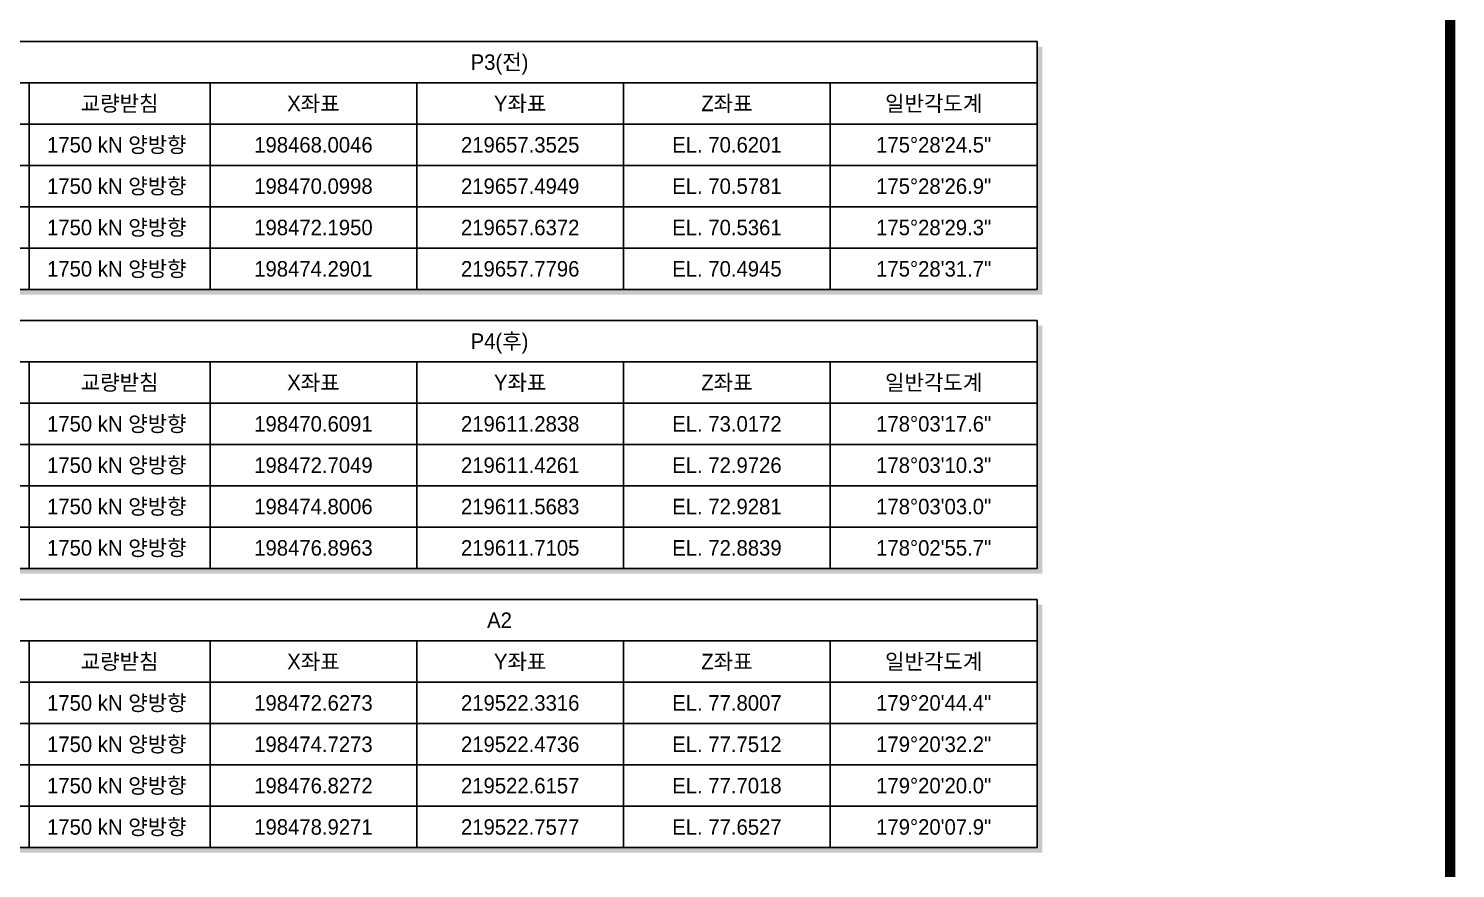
# Model space of a CAD drawing. Header units: feet. Extents: x 0 to 336400, y 0 to 237600.
# Drawn here: x 218373 to 328800, y 56496 to 121511 of the extents above; entities that cross this region are included whole.
import ezdxf
from ezdxf.enums import TextEntityAlignment as Align

# ---------------------------------------------------------------- set-up
doc = ezdxf.new("R2010")
doc.units = ezdxf.units.FT
doc.header["$LTSCALE"] = 2200
doc.header["$MEASUREMENT"] = 0
for name, color, linetype in [('CS-TABL-LIN1', 4, 'CONTINUOUS'), ('CS-TABL-LIN2', 1, 'CONTINUOUS'), ('CS-TABL-TEX2', 3, 'CONTINUOUS'), ('CX-BORD', 3, 'CONTINUOUS'), ('CX-BORD-LIN1', 4, 'CONTINUOUS'), ('CX-BORD-LIN2', 3, 'CONTINUOUS'), ('CX-BORD-TEX2', 7, 'CONTINUOUS'), ('CX-BORD-TEX3', 6, 'CONTINUOUS')]:
    doc.layers.add(name, color=color, linetype=linetype)
doc.styles.add('A_STANDARD', font='')
doc.styles.add('TB_TEXT', font='')
doc.styles.add('TB_WBTXT', font='')
doc.styles.add('TB_WMTXT', font='')
doc.styles.get('A_STANDARD').set_extended_font_data('Dotum')
doc.styles.get('TB_TEXT').set_extended_font_data('DotumChe')
doc.styles.get('TB_WBTXT').set_extended_font_data('Dotum')
doc.styles.get('TB_WMTXT').set_extended_font_data('DotumChe')

# ---------------------------------------------------------------- blocks, each defined once
blk = doc.blocks.new('CXBLKA1')
at = {"layer": 'CX-BORD-LIN1', "const_width": 2}
blk.add_lwpolyline([(796, 0), (0, 0), (0, 554), (796, 554)], close=True, dxfattribs=at)
at = {"layer": 'CX-BORD-LIN1', "style": 'TB_TEXT'}
for tag, height, p in [('TR_RNUM5', 3, (285.11, 32.64)), ('TR_RDAT5', 3.5, (317.5, 33)), ('TR_DGN5', 3.5, (451.12, 33)), ('TR_CHK5', 3.5, (491.12, 33)), ('TR_APP5', 3.5, (531.12, 33)), ('TR_RNUM4', 3, (285.11, 26.64)), ('TR_RDAT4', 3.5, (317.5, 27)), ('TR_DGN4', 3.5, (451.12, 27)), ('TR_CHK4', 3.5, (491.12, 27)), ('TR_APP4', 3.5, (531.12, 27)), ('TR_RNUM3', 3, (285.11, 20.64)), ('TR_RDAT3', 3.5, (317.5, 21)), ('TR_DGN3', 3.5, (451.12, 21)), ('TR_CHK3', 3.5, (491.12, 21)), ('TR_APP3', 3.5, (531.12, 21)), ('TR_RDAT2', 3.5, (317.5, 15)), ('TR_DGN2', 3.5, (451.12, 15)), ('TR_CHK2', 3.5, (491.12, 15)), ('TR_APP2', 3.5, (531.12, 15)), ('TR_RNUM2', 3, (285.11, 14.64)), ('TR_RNUM1', 3, (285.11, 8.64)), ('TR_RDAT1', 3.5, (317.5, 9)), ('TR_DGN1', 3.5, (451.12, 9)), ('TR_CHK1', 3.5, (491.12, 9)), ('TR_APP1', 3.5, (531.12, 9))]:
    blk.add_attdef(tag, text='', height=height, dxfattribs=at).set_placement(p, align=Align.MIDDLE_CENTER)
for tag, p in [('TR_RCON5', (342.3, 33)), ('TR_RCON4', (342.3, 27)), ('TR_RCON3', (342.3, 21)), ('TR_RCON2', (342.3, 15)), ('TR_RCON1', (342.3, 9))]:
    blk.add_attdef(tag, text='', height=3.5, dxfattribs=at).set_placement(p, align=Align.MIDDLE_LEFT)
at = {"layer": 'CX-BORD-LIN2', "style": 'TB_TEXT'}
blk.add_attdef('TD_VERSION', text='', height=3, rotation=90, dxfattribs=at).set_placement((800.5, 48.01), align=Align.MIDDLE_CENTER)
at = {"layer": 'CX-BORD-TEX2', "style": 'TB_WMTXT'}
for tag, height, p in [('TB_CNAME', 5, (15.34, 531.83)), ('TB_CSCOP', 4, (16.63, 523.83))]:
    blk.add_attdef(tag, text='', height=height, dxfattribs=at).set_placement(p, align=Align.BOTTOM_LEFT)
at = {"layer": 'CX-BORD-TEX2', "style": 'TB_WBTXT'}
for tag, height, p in [('TB_MTITIL', 10, (398, 533.33)), ('TB_STITL', 7, (398, 518.33))]:
    blk.add_attdef(tag, text='', height=height, dxfattribs=at).set_placement(p, align=Align.MIDDLE_CENTER)
at = {"layer": 'CX-BORD-TEX3', "style": 'TB_TEXT'}
for tag, height, p in [('TD_LNDST', 4.5, (215, 31.5)), ('TD_DSECT', 4.5, (605.5, 31.5)), ('TD_DDIST', 4.5, (654.5, 31.5)), ('TD_DNAME_TOP', 4.5, (755, 27.96)), ('TD_CSECT', 4.5, (605.5, 22.5)), ('TD_CDIST', 4.5, (654.5, 22.5)), ('TD_DNAME_MAIN', 4.5, (755, 21.47)), ('TD_DNAME_BOT', 3, (755, 15.25)), ('TD_CCOMP', 4.5, (215, 13.59)), ('TD_HSCAL', 4.5, (620.88, 13.75)), ('TD_VSCAL', 4.5, (656.86, 13.75)), ('TD_FIELD', 4.5, (180, 5.13)), ('TD_CSTEP', 4.5, (250.74, 5.13)), ('TD_DWGCODE', 4.5, (637, 4.79)), ('TD_DWGNO', 4.5, (755, 5))]:
    blk.add_attdef(tag, text='', height=height, dxfattribs=at).set_placement(p, align=Align.MIDDLE_CENTER)
for tag, height, width, p in [('TD_DCOMP', 4.5, 0.95, (215, 22.59)), ('TD_CNAME', 5, 0.78, (65, 7.6))]:
    blk.add_attdef(tag, text='', height=height, dxfattribs=dict(at, width=width)).set_placement(p, align=Align.MIDDLE_CENTER)

msp = doc.modelspace()

# ---------------------------------------------------------------- linework, layer by layer
at = {"layer": 'CS-TABL-LIN1'}
for p, q in [((46821, 117311), (296421, 117311)), ((46821, 95711), (296421, 95711)), ((46821, 74111), (296421, 74111))]:
    msp.add_line(p, q, dxfattribs=at)
for points in [[(46821, 120511), (296421, 120511), (296421, 101311), (46821, 101311)], [(46821, 98911), (296421, 98911), (296421, 79711), (46821, 79711)], [(46821, 77311), (296421, 77311), (296421, 58111), (46821, 58111)]]:
    msp.add_lwpolyline(points, close=True, dxfattribs=at)
for points in [[(296421, 120111), (296821, 120111), (296421, 101311), (296821, 101311)], [(47221, 101311), (296821, 101311), (47221, 100911), (296821, 100911)], [(296421, 98511), (296821, 98511), (296421, 79711), (296821, 79711)], [(47221, 79711), (296821, 79711), (47221, 79311), (296821, 79311)], [(296421, 76911), (296821, 76911), (296421, 58111), (296821, 58111)], [(47221, 58111), (296821, 58111), (47221, 57711), (296821, 57711)]]:
    msp.add_solid(points, dxfattribs=at)
at = {"layer": 'CS-TABL-LIN2'}
for p, q in [((218421, 117311), (218421, 101311)), ((232421, 117311), (232421, 101311)), ((248421, 117311), (248421, 101311)), ((264421, 117311), (264421, 101311)), ((280421, 117311), (280421, 101311)), ((46821, 114111), (296421, 114111)), ((46821, 110911), (296421, 110911)), ((46821, 107711), (296421, 107711)), ((46821, 104511), (296421, 104511)), ((218421, 95711), (218421, 79711)), ((232421, 95711), (232421, 79711)), ((248421, 95711), (248421, 79711)), ((264421, 95711), (264421, 79711)), ((280421, 95711), (280421, 79711)), ((46821, 92511), (296421, 92511)), ((46821, 89311), (296421, 89311)), ((46821, 86111), (296421, 86111)), ((46821, 82911), (296421, 82911)), ((218421, 74111), (218421, 58111)), ((232421, 74111), (232421, 58111)), ((248421, 74111), (248421, 58111)), ((264421, 74111), (264421, 58111)), ((280421, 74111), (280421, 58111)), ((46821, 70911), (296421, 70911)), ((46821, 67711), (296421, 67711)), ((46821, 64511), (296421, 64511)), ((46821, 61311), (296421, 61311))]:
    msp.add_line(p, q, dxfattribs=at)

# ---------------------------------------------------------------- block references
at = {"layer": 'CX-BORD', "xscale": 400, "yscale": 400, "zscale": 400}
msp.add_blockref('CXBLKA1', (10000, 8000), dxfattribs=at)

# ---------------------------------------------------------------- texts
at = {"layer": 'CS-TABL-TEX2', "style": 'A_STANDARD'}
for s, p in [('P3(전)', (254821, 118911)), ('교량받침', (225421, 115711)), ('X좌표', (240421, 115711)), ('Y좌표', (256421, 115711)), ('Z좌표', (272421, 115711)), ('일반각도계', (288421, 115711)), ('1750 kN 양방향 ', (225421, 112511)), ('198468.0046', (240421, 112511)), ('219657.3525', (256421, 112511)), ('EL. 70.6201', (272421, 112511)), ('175°28\'24.5"', (288421, 112511)), ('1750 kN 양방향 ', (225421, 109311)), ('198470.0998', (240421, 109311)), ('219657.4949', (256421, 109311)), ('EL. 70.5781', (272421, 109311)), ('175°28\'26.9"', (288421, 109311)), ('1750 kN 양방향 ', (225421, 106111)), ('198472.1950', (240421, 106111)), ('219657.6372', (256421, 106111)), ('EL. 70.5361', (272421, 106111)), ('175°28\'29.3"', (288421, 106111)), ('1750 kN 양방향 ', (225421, 102911)), ('198474.2901', (240421, 102911)), ('219657.7796', (256421, 102911)), ('EL. 70.4945', (272421, 102911)), ('175°28\'31.7"', (288421, 102911)), ('P4(후)', (254821, 97311)), ('교량받침', (225421, 94111)), ('X좌표', (240421, 94111)), ('Y좌표', (256421, 94111)), ('Z좌표', (272421, 94111)), ('일반각도계', (288421, 94111)), ('1750 kN 양방향 ', (225421, 90911)), ('198470.6091', (240421, 90911)), ('219611.2838', (256421, 90911)), ('EL. 73.0172', (272421, 90911)), ('178°03\'17.6"', (288421, 90911)), ('1750 kN 양방향 ', (225421, 87711)), ('198472.7049', (240421, 87711)), ('219611.4261', (256421, 87711)), ('EL. 72.9726', (272421, 87711)), ('178°03\'10.3"', (288421, 87711)), ('1750 kN 양방향 ', (225421, 84511)), ('198474.8006', (240421, 84511)), ('219611.5683', (256421, 84511)), ('EL. 72.9281', (272421, 84511)), ('178°03\'03.0"', (288421, 84511)), ('1750 kN 양방향 ', (225421, 81311)), ('198476.8963', (240421, 81311)), ('219611.7105', (256421, 81311)), ('EL. 72.8839', (272421, 81311)), ('178°02\'55.7"', (288421, 81311)), ('A2', (254821, 75711)), ('교량받침', (225421, 72511)), ('X좌표', (240421, 72511)), ('Y좌표', (256421, 72511)), ('Z좌표', (272421, 72511)), ('일반각도계', (288421, 72511)), ('1750 kN 양방향 ', (225421, 69311)), ('198472.6273', (240421, 69311)), ('219522.3316', (256421, 69311)), ('EL. 77.8007', (272421, 69311)), ('179°20\'44.4"', (288421, 69311)), ('1750 kN 양방향 ', (225421, 66111)), ('198474.7273', (240421, 66111)), ('219522.4736', (256421, 66111)), ('EL. 77.7512', (272421, 66111)), ('179°20\'32.2"', (288421, 66111)), ('1750 kN 양방향 ', (225421, 62911)), ('198476.8272', (240421, 62911)), ('219522.6157', (256421, 62911)), ('EL. 77.7018', (272421, 62911)), ('179°20\'20.0"', (288421, 62911)), ('1750 kN 양방향 ', (225421, 59711)), ('198478.9271', (240421, 59711)), ('219522.7577', (256421, 59711)), ('EL. 77.6527', (272421, 59711)), ('179°20\'07.9"', (288421, 59711))]:
    msp.add_text(s, height=1200, dxfattribs=at).set_placement(p, align=Align.MIDDLE_CENTER)

doc.saveas('drawing.dxf')
